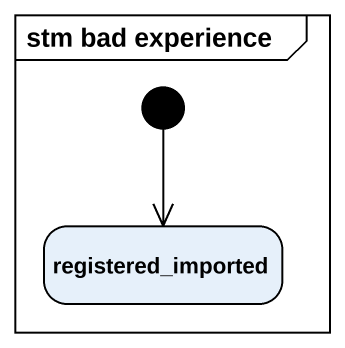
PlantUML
@startuml
mainframe stm bad experience
hide empty description
state registered_imported
[*] --> registered_imported
@enduml
